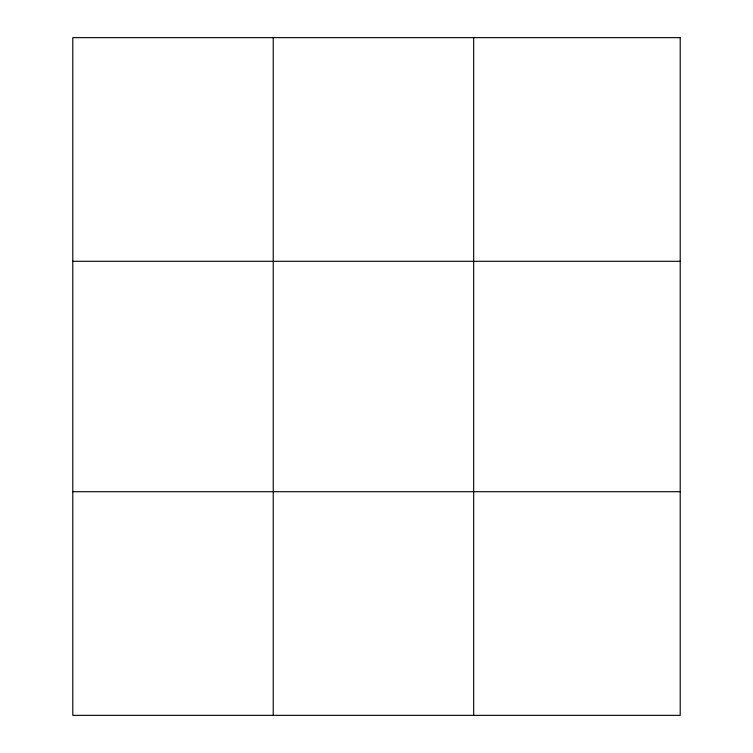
<?xml version="1.0" encoding="UTF-8"?>
<svg xmlns="http://www.w3.org/2000/svg" width="753" height="753" viewBox="0 0 753 753"><rect width="100%" height="100%" fill="white"/><g stroke="black" fill="none" stroke-linecap="round" stroke-linejoin="round"><path stroke-width="1.13" d="M273.235 37.65L273.235 715.35M473.684 37.65L473.684 715.35M72.796 261.291L680.204 261.291M72.796 491.709L680.204 491.709M680.204 37.65L680.204 715.35L72.796 715.35L72.796 37.65L680.204 37.65"/></g></svg>
